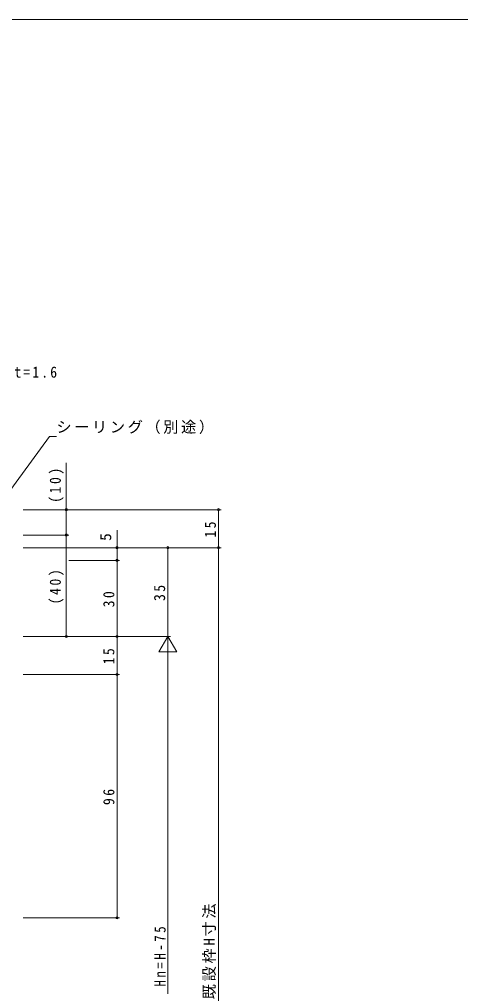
# Model space of a CAD drawing. Units: millimetres, scale not verified. Extents: x -594 to 539, y -420 to 386.
# Drawn here: x -301.7 to -127.8, y 0.4 to 382 of the extents above; entities that cross this region are included whole.
import ezdxf
from ezdxf.enums import TextEntityAlignment as Align

# ---------------------------------------------------------------- set-up
doc = ezdxf.new("R2010")
doc.units = ezdxf.units.MM
doc.header["$LTSCALE"] = 2
doc.layers.add('0-1_YKK_ZWAK', color=7, linetype='Continuous', lineweight=9)
doc.layers.add('0-8_YKK_D', color=6, linetype='Continuous', lineweight=9)
doc.styles.add('ＭＳ ゴシック', font='')
doc.styles.get('ＭＳ ゴシック').set_extended_font_data('MS Gothic')

msp = doc.modelspace()

# ---------------------------------------------------------------- linework, layer by layer
at = {"layer": '0-1_YKK_ZWAK'}
msp.add_line((510, 382), (-590, 382), dxfattribs=at)
at = {"layer": '0-8_YKK_D'}
for p, q in [((-312.658, 186.315), (-289.857, 217.42)), ((-289.857, 217.42), (-287.157, 217.42)), ((-283.241, 188.563), (-283.241, 206.983)), ((-300.241, 188.563), (-222.241, 188.563)), ((-300.241, 188.563), (-282.241, 188.563)), ((-283.241, 178.563), (-283.241, 188.563)), ((-223.241, 188.563), (-223.241, 173.562)), ((-263.241, 173.562), (-263.241, 180.462)), ((-300.241, 178.563), (-282.241, 178.563)), ((-300.241, 178.563), (-282.241, 178.563)), ((-283.241, 178.563), (-283.241, 138.562)), ((-300.241, 173.562), (-262.241, 173.562)), ((-300.241, 173.562), (-222.241, 173.562)), ((-300.241, 173.562), (-242.241, 173.562)), ((-300.241, 173.562), (-222.241, 173.562)), ((-263.241, 168.562), (-263.241, 173.562)), ((-243.241, 173.562), (-243.241, 138.562)), ((-223.241, 173.562), (-223.241, -151.434)), ((-282.241, 168.562), (-262.241, 168.562)), ((-282.241, 168.562), (-262.241, 168.562)), ((-263.241, 138.562), (-263.241, 168.562)), ((-300.241, 138.562), (-262.241, 138.562)), ((-300.241, 138.562), (-262.241, 138.562)), ((-300.241, 138.562), (-282.241, 138.562)), ((-300.241, 138.562), (-242.241, 138.562)), ((-300.241, 138.562), (-242.241, 138.562)), ((-263.241, 138.562), (-263.241, 123.562)), ((-243.241, 138.562), (-246.741, 132.5)), ((-243.241, 138.562), (-243.241, 126.437)), ((-243.241, 138.562), (-239.741, 132.5)), ((-246.741, 132.5), (-239.741, 132.5)), ((-243.241, 131.562), (-243.241, -104.434)), ((-300.241, 123.562), (-262.241, 123.562)), ((-300.241, 123.562), (-262.241, 123.562)), ((-263.241, 123.562), (-263.241, 27.562)), ((-300.241, 27.562), (-262.241, 27.562))]:
    msp.add_line(p, q, dxfattribs=at)
for centre in [(-283.241, 188.563), (-223.241, 188.563), (-283.241, 178.563), (-283.241, 178.563), (-263.241, 173.562), (-243.241, 173.562), (-223.241, 173.562), (-223.241, 173.562), (-263.241, 168.562), (-263.241, 168.562), (-283.241, 138.562), (-263.241, 138.562), (-263.241, 138.562), (-263.241, 123.562), (-263.241, 123.562), (-263.241, 27.562)]:
    msp.add_circle(centre, 0.425, dxfattribs=at)

# ---------------------------------------------------------------- texts
at = {"layer": '0-8_YKK_D', "color": 7, "style": 'ＭＳ ゴシック'}
msp.add_text('5', height=4.399, rotation=90, dxfattribs=at).set_placement((-264.241, 176.262), align=Align.BOTTOM_LEFT)
at = {"layer": '0-8_YKK_D', "color": 7, "char_height": 4.399, "attachment_point": 7, "style": 'ＭＳ ゴシック'}
for s, insert in [('\\T1.31;\\W0.9;St曲物\\~t=1.6', (-328.432, 240.172)), ('\\T1.17;シーリング（別途）', (-287.157, 218.42))]:
    msp.add_mtext(s, dxfattribs=dict(at, insert=insert))
at = {"layer": '0-8_YKK_D', "color": 7, "char_height": 4.399, "attachment_point": 7, "rotation": 90, "style": 'ＭＳ ゴシック'}
for s, insert in [('\\T1.38;\\W0.9;(10)', (-284.241, 191.263)), ('\\T1.36;\\W0.9;15', (-224.241, 177.543)), ('\\T1.38;\\W0.9;(40)', (-284.241, 151.203)), ('\\T1.36;\\W0.9;35', (-244.241, 152.542)), ('\\T1.36;\\W0.9;30', (-264.241, 150.042)), ('\\T1.36;\\W0.9;15', (-264.241, 127.542)), ('\\T1.36;\\W0.9;96', (-264.241, 72.042)), ('\\T1.18;既設枠H寸法', (-224.241, -4.616)), ('\\T1.39;\\W0.85;Hn=H-75', (-244.041, 0.444))]:
    msp.add_mtext(s, dxfattribs=dict(at, insert=insert))

doc.saveas('drawing.dxf')
